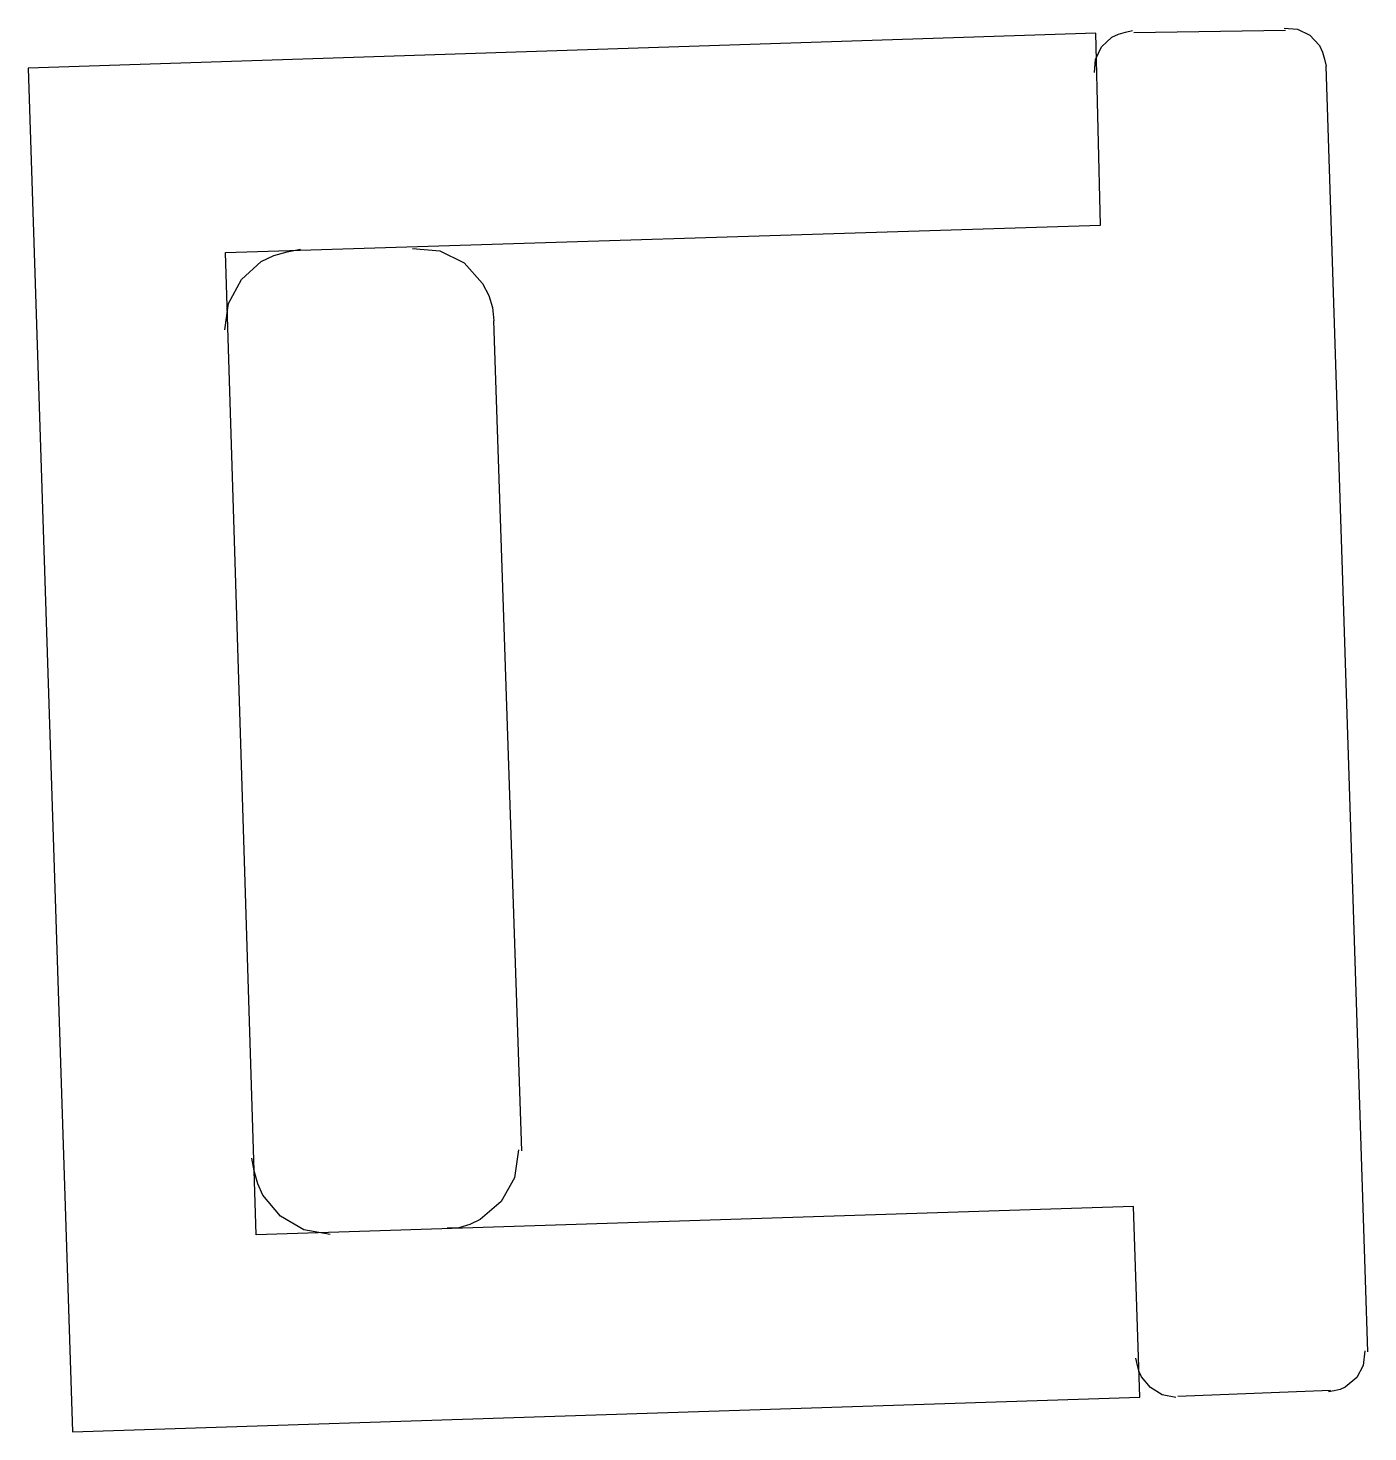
# Model space of a CAD drawing. Header units: inches. Extents: x 9636 to 21597, y -10243 to 557.
# Drawn here: x 14076.55 to 14108.8, y -8307.46 to -8273.67 of the extents above; entities that cross this region are included whole.
import ezdxf

# ---------------------------------------------------------------- set-up
doc = ezdxf.new("R2010")
doc.units = ezdxf.units.IN
doc.header["$MEASUREMENT"] = 0

msp = doc.modelspace()

# ---------------------------------------------------------------- linework, layer by layer
for p, q in [((14102.249, -8273.791), (14076.546, -8274.635)), ((14102.358, -8278.414), (14102.249, -8273.791)), ((14102.637, -8273.89), (14102.792, -8273.817)), ((14102.792, -8273.817), (14102.96, -8273.766)), ((14102.96, -8273.766), (14103.134, -8273.726)), ((14103.163, -8273.775), (14106.814, -8273.716)), ((14106.785, -8273.667), (14107.099, -8273.69)), ((14107.099, -8273.69), (14107.4, -8273.839)), ((14107.4, -8273.839), (14107.63, -8274.089)), ((14102.239, -8274.42), (14102.388, -8274.119)), ((14102.388, -8274.119), (14102.637, -8273.89)), ((14107.63, -8274.089), (14107.702, -8274.244)), ((14102.216, -8274.735), (14102.239, -8274.42)), ((14107.702, -8274.244), (14107.753, -8274.412)), ((14107.753, -8274.412), (14107.793, -8274.586)), ((14076.546, -8274.635), (14077.612, -8307.458)), ((14108.798, -8305.529), (14107.793, -8274.586)), ((14081.299, -8279.072), (14102.358, -8278.414)), ((14082.038, -8302.71), (14081.299, -8279.072)), ((14082.155, -8279.289), (14082.463, -8279.145)), ((14082.463, -8279.145), (14082.786, -8279.05)), ((14082.786, -8279.05), (14083.1, -8278.991)), ((14085.796, -8278.971), (14086.46, -8279.026)), ((14086.46, -8279.026), (14087.045, -8279.319)), ((14081.68, -8279.716), (14082.155, -8279.289)), ((14087.045, -8279.319), (14087.487, -8279.814)), ((14081.369, -8280.295), (14081.68, -8279.716)), ((14087.487, -8279.814), (14087.634, -8280.103)), ((14087.634, -8280.103), (14087.725, -8280.396)), ((14081.283, -8280.931), (14081.369, -8280.295)), ((14087.725, -8280.396), (14087.756, -8280.711)), ((14088.43, -8300.69), (14087.756, -8280.711)), ((14081.989, -8301.176), (14081.934, -8300.87)), ((14088.353, -8300.67), (14088.256, -8301.341)), ((14082.074, -8301.484), (14081.989, -8301.176)), ((14082.197, -8301.757), (14082.074, -8301.484)), ((14088.256, -8301.341), (14087.936, -8301.911)), ((14082.626, -8302.263), (14082.197, -8301.757)), ((14087.936, -8301.911), (14087.432, -8302.341)), ((14103.152, -8302.034), (14082.038, -8302.71)), ((14103.304, -8306.619), (14103.152, -8302.034)), ((14083.182, -8302.59), (14082.626, -8302.263)), ((14083.819, -8302.707), (14083.182, -8302.59)), ((14086.911, -8302.543), (14086.633, -8302.552)), ((14087.179, -8302.467), (14086.911, -8302.543)), ((14087.432, -8302.341), (14087.179, -8302.467)), ((14108.72, -8305.509), (14108.686, -8305.86)), ((14103.25, -8305.857), (14103.211, -8305.684)), ((14103.293, -8306.012), (14103.25, -8305.857)), ((14108.686, -8305.86), (14108.53, -8306.151)), ((14103.345, -8306.132), (14103.293, -8306.012)), ((14103.563, -8306.392), (14103.345, -8306.132)), ((14108.53, -8306.151), (14108.25, -8306.384)), ((14077.612, -8307.458), (14103.304, -8306.619)), ((14103.848, -8306.567), (14103.563, -8306.392)), ((14104.171, -8306.632), (14103.848, -8306.567)), ((14107.899, -8306.46), (14104.219, -8306.603)), ((14107.988, -8306.471), (14107.85, -8306.489)), ((14108.131, -8306.435), (14107.988, -8306.471)), ((14108.25, -8306.384), (14108.131, -8306.435))]:
    msp.add_line(p, q)

doc.saveas('drawing.dxf')
